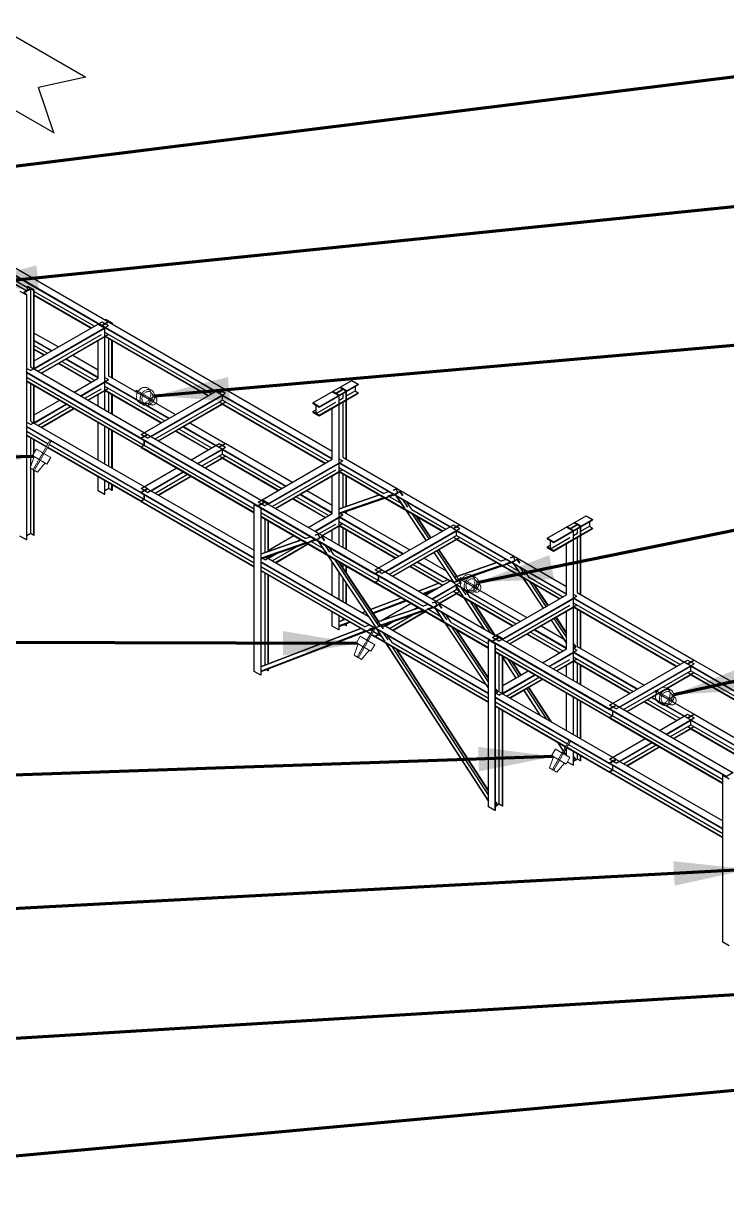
# Model space of a CAD drawing. Header units: inches. Extents: x 9 to 553326, y 5 to 186380.
# Drawn here: x 424496 to 452736, y 92987 to 140444 of the extents above; entities that cross this region are included whole.
import ezdxf

# ---------------------------------------------------------------- set-up
doc = ezdxf.new("R2010")
doc.units = ezdxf.units.IN
doc.header["$MEASUREMENT"] = 0
doc.linetypes.add('LIGHTINGLAYOUTPROGRESSUNIT-EMBED 2_DWG$0$HIDDEN2', pattern=[0.1875, 0.125, -0.0625])
for name, color, linetype in [('_Auto', 7, 'Continuous'), ('Default', 7, 'Continuous'), ('LIGHTINGLAYOUTPROGRESSUNIT-EMBED 2_DWG$0$DwgTemplate', 7, 'Continuous')]:
    doc.layers.add(name, color=color, linetype=linetype)
doc.layers.add('Pipe Rack Lighting', color=1, linetype='Continuous', lineweight=5)
doc.styles.get("Standard").update_dxf_attribs({"font": 'arial.ttf'})
doc.dimstyles.new('ANSI_L', dxfattribs={"dimtxt": 0.18, "dimasz": 0.18, "dimexe": 0.18, "dimexo": 0.0625, "dimgap": 0.09, "dimtad": 0, "dimtih": 1, "dimtoh": 1, "dimdec": 4, "dimzin": 0, "dimdsep": 46, "dimtxsty": 'Standard', "dimcen": 0.09, "dimadec": 0, "dimazin": 0, "dimtfac": 1, "dimtdec": 4, "dimtofl": 0, "dimtmove": 0, "dimatfit": 3, "dimfxl": 1, "dimtolj": 1, "dimtzin": 0, "dimarcsym": 0})

msp = doc.modelspace()

# ---------------------------------------------------------------- linework, layer by layer
at = {"layer": 'Default', "color": 7, "linetype": 'Continuous'}
for p, q in [((423527, 140294), (426992, 138293)), ((426989, 138289), (425089, 137874)), ((422248, 138058), (425721, 136053)), ((425700, 136095), (425089, 137874))]:
    msp.add_line(p, q, dxfattribs=at)
at = {"layer": 'LIGHTINGLAYOUTPROGRESSUNIT-EMBED 2_DWG$0$DwgTemplate', "color": 9, "linetype": 'Continuous'}
for p, q in [((422944, 131038), (427646, 128323)), ((423203, 131187), (427905, 128473)), ((422944, 130691), (424627, 129720)), ((423069, 130947), (427501, 128389)), ((423069, 130763), (424650, 129850)), ((423069, 130601), (424611, 129711)), ((424350, 129704), (424609, 129554)), ((424775, 129805), (424491, 129641)), ((424501, 129636), (424785, 129800)), ((424625, 129564), (424501, 129636)), ((424609, 129554), (424625, 129564)), ((424625, 119727), (424625, 129564)), ((424666, 129886), (424650, 129877)), ((424650, 129733), (424650, 129877)), ((424650, 129877), (424775, 129805)), ((424925, 129737), (424666, 129886)), ((424785, 129800), (424909, 129728)), ((424785, 126665), (424785, 129800)), ((424909, 129728), (424925, 129737)), ((424909, 126579), (424909, 129728)), ((424925, 126570), (424925, 129737)), ((424925, 129691), (427341, 128297)), ((424609, 129554), (424609, 119717)), ((424925, 129547), (427217, 128225)), ((424925, 129529), (427201, 128215)), ((424767, 126512), (427905, 128323)), ((424913, 126577), (427776, 128230)), ((424925, 126902), (427646, 128473)), ((427504, 128391), (427488, 128381)), ((427488, 128381), (427747, 128232)), ((427629, 128319), (427504, 128391)), ((427913, 128483), (427629, 128319)), ((427638, 128313), (427923, 128477)), ((427763, 128241), (427638, 128313)), ((427646, 128473), (427905, 128323)), ((427646, 128323), (427905, 128473)), ((427905, 128473), (427646, 128323)), ((427646, 128323), (432353, 125606)), ((427747, 128232), (427763, 128241)), ((427747, 128232), (427747, 124941)), ((427763, 124931), (427763, 128241)), ((427776, 128230), (432207, 125671)), ((427804, 128564), (427788, 128555)), ((427788, 128540), (427788, 128555)), ((427788, 128555), (427913, 128483)), ((428063, 128414), (427804, 128564)), ((427905, 128473), (432612, 125755)), ((427923, 128463), (427923, 128477)), ((427923, 128477), (428047, 128405)), ((428047, 128405), (428063, 128414)), ((428047, 128391), (428047, 128405)), ((428063, 128381), (428063, 128414)), ((424925, 128019), (425893, 127460)), ((424925, 127720), (425634, 127311)), ((424925, 127702), (425618, 127302)), ((425072, 126485), (427623, 127957)), ((425197, 126413), (427900, 127974)), ((425213, 126404), (427776, 127883)), ((427488, 126208), (427488, 127717)), ((427763, 128039), (427776, 128046)), ((427763, 127909), (431923, 125507)), ((427776, 128046), (432048, 125579)), ((427776, 127883), (431907, 125498)), ((427923, 126289), (427923, 127799)), ((428047, 126217), (428047, 127727)), ((428063, 126208), (428063, 127717)), ((424925, 127517), (425458, 127210)), ((424925, 127374), (425334, 127138)), ((424925, 127355), (425318, 127128)), ((425893, 126796), (427201, 126042)), ((425909, 126806), (427217, 126051)), ((426034, 126878), (427341, 126123)), ((426193, 126970), (427488, 126222)), ((426209, 126979), (427488, 126240)), ((426468, 127128), (427488, 126540)), ((424625, 126444), (429215, 123794)), ((424625, 126426), (429215, 123776)), ((424767, 126512), (424643, 126583)), ((424772, 126658), (429474, 123944)), ((427910, 126296), (430600, 124743)), ((424625, 126097), (429215, 123448)), ((424625, 126079), (429215, 123429)), ((424638, 126234), (429340, 123520)), ((424785, 124492), (424785, 125987)), ((424909, 124405), (424909, 125915)), ((424925, 124396), (424925, 125906)), ((426521, 125649), (427488, 126208)), ((426780, 125499), (427905, 126149)), ((426795, 125490), (427776, 126056)), ((426955, 125398), (427623, 125783)), ((427080, 125326), (427900, 125800)), ((427763, 126082), (430341, 124594)), ((427763, 125865), (427776, 125872)), ((427776, 126056), (430325, 124584)), ((427776, 125872), (430165, 124492)), ((427781, 126221), (427905, 126149)), ((436118, 125212), (437687, 126118)), ((436377, 125062), (437946, 125968)), ((436377, 125044), (437946, 125950)), ((437326, 125765), (437042, 125601)), ((437217, 125846), (437202, 125837)), ((437202, 125837), (437326, 125765)), ((437477, 125697), (437217, 125846)), ((437687, 126118), (437946, 125968)), ((437821, 125878), (437821, 125693)), ((437946, 125968), (437946, 125950)), ((424925, 124728), (425945, 125317)), ((427096, 125317), (427776, 125710)), ((427488, 125090), (427488, 125544)), ((427763, 125735), (430041, 124420)), ((427776, 125710), (430025, 124411)), ((427923, 124839), (427923, 125625)), ((428047, 124767), (428047, 125553)), ((428063, 124758), (428063, 125544)), ((429215, 123944), (432353, 125755)), ((429474, 123794), (432612, 125606)), ((429619, 123860), (432482, 125513)), ((429779, 123768), (432482, 125328)), ((432612, 125755), (432353, 125606)), ((432353, 125755), (432612, 125606)), ((432358, 125603), (432617, 125752)), ((432358, 125603), (436901, 122980)), ((432358, 125256), (432482, 125328)), ((432482, 125513), (436901, 122961)), ((432482, 125328), (432482, 125513)), ((432482, 125328), (436755, 122862)), ((432612, 125750), (432612, 125755)), ((432617, 125752), (436901, 123279)), ((436377, 124716), (437946, 125622)), ((436377, 124697), (437946, 125603)), ((436917, 125673), (436901, 125664)), ((436901, 125664), (437160, 125514)), ((437042, 125601), (436917, 125673)), ((437052, 125596), (437336, 125760)), ((437176, 125524), (437052, 125596)), ((437160, 125514), (437176, 125524)), ((437160, 125514), (437160, 119506)), ((437176, 119497), (437176, 125524)), ((437176, 125321), (437336, 125413)), ((437336, 125760), (437461, 125688)), ((437336, 125413), (437336, 125597)), ((437461, 125688), (437477, 125697)), ((437461, 122956), (437461, 125688)), ((437477, 122947), (437477, 125697)), ((437477, 125494), (437821, 125693)), ((437821, 125693), (437946, 125622)), ((437946, 125622), (437946, 125603)), ((424782, 124346), (426204, 125167)), ((424913, 124403), (426220, 125158)), ((425072, 124311), (426380, 125066)), ((425197, 124239), (426505, 124994)), ((425213, 124230), (426521, 124985)), ((429904, 123696), (432607, 125256)), ((429920, 123686), (432482, 125166)), ((432358, 125256), (436630, 122790)), ((432482, 125166), (436614, 122781)), ((436377, 125062), (436118, 125212)), ((436118, 125212), (436118, 125193)), ((436118, 125193), (436243, 125121)), ((436118, 124865), (436243, 124937)), ((436118, 124865), (436118, 124847)), ((436243, 124793), (436118, 124865)), ((436118, 124847), (436377, 124697)), ((436243, 125121), (436243, 124793)), ((436253, 124788), (437036, 125240)), ((436253, 125116), (436377, 125044)), ((436253, 124788), (436253, 125116)), ((436377, 125044), (436377, 125062)), ((436901, 122947), (436901, 125000)), ((437336, 123028), (437336, 125251)), ((424782, 124346), (424658, 124418)), ((424772, 124484), (429474, 121770)), ((427488, 122916), (427488, 124426)), ((431175, 124411), (432612, 123581)), ((436377, 124716), (436253, 124788)), ((436377, 124697), (436377, 124716)), ((424625, 124270), (429215, 121620)), ((424625, 124252), (429215, 121602)), ((424625, 123924), (425418, 123466)), ((424625, 123905), (425410, 123452)), ((424638, 124060), (425481, 123574)), ((427747, 124277), (427747, 122767)), ((427763, 122758), (427763, 124267)), ((427923, 122665), (427923, 124175)), ((428047, 122594), (428047, 124103)), ((428063, 122584), (428063, 124094)), ((429474, 123794), (429215, 123944)), ((429474, 123944), (429215, 123794)), ((429220, 123791), (429479, 123941)), ((429479, 123941), (434181, 121226)), ((430600, 124079), (431907, 123324)), ((430616, 124088), (431923, 123333)), ((430740, 124160), (432048, 123405)), ((430900, 124252), (432207, 123497)), ((430916, 124262), (432353, 123432)), ((424785, 122679), (424785, 123813)), ((424909, 123204), (424909, 123741)), ((424925, 123232), (424925, 123732)), ((425459, 123424), (429215, 121255)), ((425467, 123437), (429215, 121274)), ((425530, 123545), (429340, 121346)), ((429215, 123794), (429215, 123776)), ((429215, 123776), (429220, 123779)), ((429340, 123520), (429215, 123448)), ((429215, 123448), (429215, 123429)), ((429215, 123429), (429220, 123432)), ((429220, 123773), (429220, 123791)), ((429220, 123791), (433922, 121077)), ((429220, 123773), (433776, 121142)), ((429220, 123445), (429345, 123517)), ((429220, 123426), (429220, 123445)), ((429220, 123445), (433764, 120821)), ((429220, 123426), (433764, 120803)), ((429340, 123704), (429340, 123520)), ((429345, 123517), (429345, 123701)), ((429345, 123517), (433764, 120965)), ((431227, 122931), (432353, 123581)), ((431486, 122782), (432612, 123432)), ((432353, 123581), (432612, 123432)), ((432612, 123581), (432353, 123432)), ((432358, 123429), (432617, 123579)), ((432358, 123429), (435047, 121876)), ((432612, 123576), (432612, 123581)), ((432617, 123579), (435306, 122026)), ((424909, 123024), (424909, 123059)), ((431502, 122773), (432482, 123339)), ((431662, 122681), (432482, 123154)), ((431786, 122609), (432607, 123082)), ((431802, 122599), (432482, 122992)), ((432358, 123082), (432482, 123154)), ((432358, 123082), (434747, 121703)), ((432482, 123339), (435031, 121867)), ((432482, 123154), (432482, 123339)), ((432482, 123154), (434872, 121775)), ((432482, 122992), (434731, 121694)), ((433922, 121226), (436901, 122947)), ((437194, 122960), (437318, 122888)), ((437323, 123035), (442025, 120320)), ((424785, 119963), (424785, 122585)), ((424909, 119891), (424909, 122513)), ((424925, 119900), (424925, 122503)), ((429215, 121770), (430652, 122599)), ((429474, 121620), (430911, 122450)), ((429619, 121686), (430927, 122441)), ((434181, 121077), (437318, 122888)), ((434326, 121142), (437189, 122795)), ((434486, 121050), (437036, 122523)), ((434610, 120978), (437314, 122539)), ((434626, 120969), (437189, 122449)), ((437176, 122821), (441766, 120171)), ((437176, 122604), (437189, 122611)), ((437176, 122474), (441337, 120072)), ((437189, 122795), (441621, 120236)), ((437189, 122611), (438974, 121580)), ((437189, 122449), (441321, 120063)), ((427488, 121679), (427488, 122252)), ((427747, 122103), (427747, 121529)), ((427763, 121538), (427763, 122094)), ((427923, 121774), (427923, 122001)), ((429779, 121594), (431087, 122349)), ((429904, 121522), (431211, 122277)), ((429920, 121513), (431227, 122267)), ((436901, 120773), (436901, 122283)), ((437336, 121014), (437336, 122364)), ((437461, 121057), (437461, 122292)), ((437477, 121063), (437477, 122283)), ((427747, 121529), (427488, 121679)), ((427763, 121538), (427747, 121529)), ((427923, 121774), (427763, 121682)), ((428047, 121702), (427923, 121774)), ((428047, 121702), (428047, 121930)), ((428063, 121711), (428047, 121702)), ((428063, 121711), (428063, 121920)), ((429474, 121620), (429215, 121770)), ((429474, 121770), (429215, 121620)), ((429215, 121620), (429215, 121602)), ((429215, 121602), (429220, 121605)), ((429220, 121617), (429479, 121767)), ((429220, 121599), (429220, 121617)), ((429220, 121617), (433764, 118994)), ((429220, 121599), (433764, 118976)), ((429340, 121530), (429340, 121346)), ((429345, 121343), (429345, 121527)), ((429479, 121767), (433764, 119293)), ((435606, 121535), (436901, 120787)), ((435622, 121544), (436901, 120806)), ((435881, 121694), (436901, 121105)), ((438799, 121519), (437188, 120961)), ((437194, 120965), (438797, 121520)), ((439174, 121649), (438973, 121580)), ((439040, 121412), (439380, 121530)), ((439050, 121407), (439390, 121524)), ((439151, 121477), (439352, 121546)), ((439463, 121749), (439348, 121710)), ((439354, 121713), (439469, 121753)), ((439415, 121542), (439421, 121544)), ((439532, 121609), (439421, 121544)), ((439421, 121544), (439425, 121536)), ((439425, 121536), (439429, 121540)), ((439429, 121540), (439540, 121604)), ((439429, 121540), (439435, 121531)), ((439469, 121753), (439463, 121749)), ((439463, 121749), (439532, 121609)), ((439542, 121606), (439469, 121753)), ((439526, 121607), (439532, 121609)), ((439540, 121604), (439609, 121665)), ((439540, 121604), (439546, 121595)), ((439609, 121665), (439616, 121668)), ((439725, 121492), (439609, 121665)), ((439616, 121668), (439731, 121495)), ((429340, 121346), (429215, 121274)), ((429215, 121274), (429215, 121255)), ((429215, 121255), (429220, 121258)), ((429220, 121271), (429345, 121343)), ((429220, 121252), (429220, 121271)), ((429220, 121271), (433764, 118648)), ((429220, 121252), (433764, 118629)), ((429345, 121343), (433764, 118791)), ((433780, 121144), (433764, 121135)), ((433764, 121135), (434023, 120985)), ((433764, 114432), (433764, 121135)), ((433904, 121072), (433780, 121144)), ((434188, 121236), (433904, 121072)), ((433914, 121067), (434198, 121231)), ((434039, 120995), (433914, 121067)), ((434181, 121077), (433922, 121226)), ((433922, 121077), (434181, 121226)), ((434181, 121226), (433922, 121077)), ((433922, 121077), (438628, 118359)), ((434080, 121317), (434064, 121308)), ((434064, 121308), (434188, 121236)), ((434339, 121168), (434080, 121317)), ((434181, 121226), (438887, 118509)), ((434198, 121231), (434323, 121159)), ((434323, 121159), (434339, 121168)), ((434323, 121144), (434323, 121159)), ((434339, 121135), (434339, 121168)), ((435306, 121362), (436614, 120607)), ((435322, 121371), (436630, 120616)), ((435447, 121443), (436755, 120688)), ((437176, 120767), (439005, 121400)), ((437176, 120758), (439015, 121394)), ((437188, 120797), (438977, 121416)), ((439191, 121455), (439659, 121185)), ((439459, 121484), (439801, 120973)), ((439470, 121478), (439811, 120967)), ((439720, 121334), (439922, 121031)), ((440101, 120928), (439899, 121231)), ((434023, 120985), (434039, 120995)), ((434023, 120985), (434023, 114283)), ((434039, 114292), (434039, 120995)), ((434039, 120991), (438628, 118341)), ((434039, 120663), (438628, 118013)), ((434039, 120644), (438628, 117994)), ((434051, 120799), (435836, 119769)), ((434198, 119202), (434198, 120552)), ((435934, 120214), (436901, 120773)), ((436193, 120065), (437318, 120714)), ((436209, 120055), (437189, 120621)), ((437176, 120647), (439754, 119159)), ((437189, 120621), (439738, 119150)), ((437218, 120772), (437318, 120714)), ((437380, 120828), (440013, 119308)), ((437461, 120782), (437461, 120856)), ((437477, 120773), (437477, 120862)), ((439835, 120921), (440661, 119683)), ((439845, 120915), (440666, 119685)), ((440096, 120770), (440777, 119749)), ((440102, 120929), (441461, 120144)), ((440856, 119795), (440275, 120667)), ((440289, 120659), (440863, 119799)), ((445531, 119777), (447100, 120683)), ((447100, 120683), (447359, 120533)), ((434323, 119246), (434323, 120480)), ((434339, 119251), (434339, 120471)), ((436368, 119963), (437036, 120349)), ((436493, 119891), (437314, 120365)), ((436509, 119882), (437189, 120275)), ((436901, 119655), (436901, 120109)), ((437176, 120430), (437189, 120437)), ((437176, 120300), (439454, 118985)), ((437189, 120437), (439579, 119057)), ((437189, 120275), (439438, 118976)), ((437336, 119405), (437336, 120190)), ((437461, 119333), (437461, 120118)), ((437477, 119323), (437477, 120109)), ((438628, 118509), (441766, 120320)), ((438887, 118359), (442025, 120171)), ((439033, 118425), (441896, 120078)), ((441766, 120320), (442025, 120171)), ((442025, 120320), (441766, 120171)), ((441771, 120168), (442030, 120318)), ((441771, 120168), (446315, 117545)), ((441896, 120078), (446315, 117526)), ((441896, 119894), (441896, 120078)), ((442025, 120315), (442025, 120320)), ((442030, 120318), (446315, 117844)), ((445791, 119627), (447359, 120533)), ((445791, 119609), (447359, 120515)), ((445791, 119281), (447359, 120187)), ((445791, 119263), (447359, 120168)), ((446331, 120238), (446315, 120229)), ((446315, 120229), (446574, 120080)), ((446455, 120166), (446331, 120238)), ((446740, 120331), (446455, 120166)), ((446465, 120161), (446749, 120325)), ((446590, 120089), (446465, 120161)), ((446574, 120080), (446590, 120089)), ((446574, 120080), (446574, 114071)), ((446590, 114062), (446590, 120089)), ((446631, 120412), (446615, 120402)), ((446615, 120402), (446740, 120331)), ((446890, 120262), (446631, 120412)), ((446749, 120325), (446874, 120253)), ((446749, 119978), (446749, 120163)), ((446874, 120253), (446890, 120262)), ((446874, 117521), (446874, 120253)), ((446890, 117512), (446890, 120262)), ((446890, 120060), (447235, 120259)), ((447235, 120443), (447235, 120259)), ((447235, 120259), (447359, 120187)), ((447359, 120533), (447359, 120515)), ((447359, 120187), (447359, 120168)), ((424609, 119717), (424350, 119867)), ((424625, 119727), (424609, 119717)), ((424785, 119963), (424625, 119870)), ((424909, 119891), (424785, 119963)), ((424925, 119900), (424909, 119891)), ((435661, 119708), (434050, 119150)), ((434050, 118985), (435839, 119605)), ((434056, 119153), (435659, 119709)), ((434339, 119293), (435359, 119882)), ((435452, 119637), (435618, 119733)), ((435532, 119664), (435634, 119723)), ((436036, 119838), (435835, 119768)), ((435902, 119601), (436242, 119719)), ((435912, 119595), (436252, 119713)), ((436013, 119665), (436214, 119735)), ((436053, 119644), (436521, 119373)), ((436325, 119938), (436210, 119898)), ((436216, 119902), (436331, 119941)), ((436277, 119731), (436283, 119733)), ((436394, 119797), (436283, 119733)), ((436283, 119733), (436287, 119725)), ((436287, 119725), (436291, 119728)), ((436291, 119728), (436402, 119793)), ((436291, 119728), (436297, 119719)), ((436322, 119673), (436663, 119161)), ((436331, 119941), (436325, 119938)), ((436325, 119938), (436394, 119797)), ((436404, 119794), (436331, 119941)), ((436332, 119667), (436673, 119156)), ((436388, 119795), (436394, 119797)), ((436402, 119793), (436472, 119853)), ((436402, 119793), (436408, 119783)), ((436472, 119853), (436478, 119857)), ((436587, 119680), (436472, 119853)), ((436478, 119857), (436593, 119684)), ((439192, 118333), (441896, 119894)), ((439317, 118261), (442020, 119822)), ((439333, 118252), (441896, 119731)), ((441771, 119822), (441896, 119894)), ((441771, 119822), (446043, 117355)), ((441896, 119894), (443686, 118860)), ((441896, 119731), (446027, 117346)), ((445791, 119627), (445531, 119777)), ((445531, 119777), (445531, 119759)), ((445531, 119759), (445656, 119687)), ((445656, 119687), (445656, 119359)), ((445666, 119353), (446449, 119805)), ((445666, 119353), (445666, 119681)), ((445666, 119681), (445791, 119609)), ((445791, 119609), (445791, 119627)), ((446590, 119886), (446749, 119978)), ((446749, 117593), (446749, 119816)), ((434039, 118955), (435867, 119589)), ((434039, 118946), (435877, 119583)), ((434196, 118911), (434581, 119134)), ((434326, 118968), (434661, 119162)), ((434486, 118876), (435458, 119438)), ((434610, 118804), (435918, 119559)), ((434626, 118795), (435934, 119550)), ((436583, 119522), (436784, 119220)), ((436963, 119117), (436761, 119419)), ((436964, 119118), (438753, 118085)), ((440981, 119203), (441783, 118001)), ((440985, 119206), (441787, 118004)), ((441097, 119270), (441894, 118075)), ((441968, 118129), (441176, 119316)), ((441182, 119319), (441900, 118243)), ((445531, 119430), (445656, 119502)), ((445531, 119430), (445531, 119412)), ((445656, 119359), (445531, 119430)), ((445531, 119412), (445791, 119263)), ((445791, 119281), (445666, 119353)), ((445791, 119263), (445791, 119281)), ((446315, 117512), (446315, 119565)), ((434039, 118835), (438628, 116185)), ((434039, 118817), (438628, 116167)), ((434196, 118911), (434099, 118967)), ((434243, 119017), (438335, 116654)), ((434323, 118970), (434323, 119044)), ((434339, 118961), (434339, 119050)), ((436698, 119109), (438645, 116189)), ((436708, 119103), (438649, 116193)), ((436901, 117481), (436901, 118803)), ((436959, 118958), (438756, 116263)), ((438830, 116318), (437137, 118855)), ((437151, 118847), (438763, 116431)), ((437160, 118842), (437160, 118833)), ((437176, 118809), (437176, 118833)), ((437336, 118570), (437336, 118741)), ((437461, 118383), (437461, 118669)), ((437477, 118360), (437477, 118659)), ((440013, 118644), (441321, 117889)), ((440029, 118653), (441337, 117899)), ((440154, 118725), (441351, 118034)), ((440313, 118818), (441621, 118063)), ((440329, 118827), (441766, 117997)), ((440588, 118976), (441473, 118465)), ((441779, 118009), (443716, 118680)), ((441783, 118001), (443726, 118674)), ((443510, 118799), (441821, 118214)), ((441894, 118075), (443689, 118696)), ((441900, 118243), (443509, 118800)), ((443885, 118929), (443684, 118859)), ((443751, 118692), (444091, 118810)), ((443761, 118686), (444101, 118804)), ((443862, 118756), (444064, 118826)), ((443902, 118735), (444371, 118465)), ((444174, 119029), (444059, 118989)), ((444066, 118993), (444180, 119033)), ((444126, 118822), (444132, 118824)), ((444244, 118888), (444132, 118824)), ((444132, 118824), (444136, 118816)), ((444136, 118816), (444140, 118820)), ((444140, 118820), (444252, 118884)), ((444140, 118820), (444146, 118810)), ((444171, 118764), (444512, 118253)), ((444180, 119033), (444174, 119029)), ((444174, 119029), (444244, 118888)), ((444253, 118885), (444180, 119033)), ((444181, 118758), (444522, 118247)), ((444238, 118886), (444244, 118888)), ((444252, 118884), (444321, 118944)), ((444252, 118884), (444258, 118875)), ((444321, 118944), (444327, 118948)), ((444436, 118772), (444321, 118944)), ((444327, 118948), (444442, 118775)), ((434039, 118489), (438440, 115948)), ((434039, 118470), (438432, 115934)), ((434051, 118625), (438214, 116222)), ((434198, 114682), (434198, 118378)), ((434323, 114730), (434323, 118306)), ((434339, 114736), (434339, 118297)), ((437160, 118415), (437160, 117332)), ((437176, 117323), (437176, 118391)), ((438887, 118509), (438628, 118359)), ((438887, 118359), (438628, 118509)), ((438628, 118359), (438628, 118341)), ((438628, 118341), (438633, 118344)), ((438633, 118356), (438892, 118506)), ((438633, 118338), (438633, 118356)), ((438633, 118356), (443335, 115642)), ((438633, 118338), (443190, 115707)), ((438753, 118269), (438753, 118085)), ((438758, 118082), (438758, 118266)), ((438892, 118506), (443594, 115791)), ((441819, 118213), (441805, 118208)), ((441819, 118213), (441874, 118104)), ((441876, 118101), (441821, 118214)), ((444432, 118613), (444634, 118311)), ((444547, 118201), (445370, 116966)), ((444557, 118195), (445375, 116969)), ((444812, 118208), (444611, 118510)), ((444813, 118209), (446168, 117427)), ((437336, 117231), (437336, 118152)), ((437461, 117159), (437461, 117965)), ((437477, 117150), (437477, 117941)), ((438753, 118085), (438628, 118013)), ((438628, 118013), (438628, 117994)), ((438628, 117994), (438633, 117997)), ((438633, 118010), (438758, 118082)), ((438633, 117992), (438633, 118010)), ((438633, 118010), (443177, 115387)), ((438633, 117992), (443177, 115368)), ((438758, 118082), (440548, 117049)), ((440365, 117656), (441181, 117970)), ((441183, 117969), (440366, 117655)), ((440540, 117555), (441141, 117785)), ((440562, 117542), (441029, 117721)), ((440641, 117497), (441708, 118113)), ((440900, 117347), (442019, 117993)), ((440916, 117338), (441896, 117904)), ((441075, 117246), (441896, 117720)), ((441543, 118107), (441350, 118033)), ((441778, 118004), (441766, 117997)), ((441771, 117994), (441783, 118001)), ((441771, 117994), (444461, 116441)), ((441771, 117648), (441896, 117720)), ((441773, 118007), (441779, 118009)), ((441779, 118009), (441783, 118001)), ((441783, 118001), (441779, 118009)), ((441783, 118001), (441787, 118004)), ((441787, 118004), (441783, 118001)), ((441787, 118004), (441793, 117995)), ((441860, 117883), (442143, 117447)), ((441864, 117886), (442152, 117441)), ((441896, 117904), (444445, 116432)), ((441896, 117720), (441896, 117827)), ((441896, 117720), (442007, 117655)), ((441968, 118129), (441912, 118081)), ((441914, 118082), (441970, 118126)), ((441983, 118105), (441970, 118126)), ((442078, 117959), (442002, 118077)), ((442009, 118079), (442084, 117963)), ((442071, 117803), (442264, 117505)), ((442092, 118108), (444720, 116591)), ((442438, 117405), (442245, 117702)), ((444808, 118050), (445486, 117033)), ((445565, 117079), (444986, 117947)), ((445001, 117939), (445571, 117083)), ((438439, 116917), (439674, 117391)), ((439675, 117390), (438440, 116916)), ((438528, 116783), (439849, 117290)), ((438540, 116765), (439872, 117277)), ((438545, 116758), (439881, 117271)), ((440572, 117536), (440981, 117693)), ((440928, 117181), (441043, 117221)), ((441043, 117221), (441036, 117217)), ((441115, 117074), (441043, 117221)), ((441200, 117174), (442014, 117644)), ((441216, 117165), (441896, 117557)), ((441771, 117648), (444161, 116268)), ((441896, 117557), (444145, 116259)), ((442176, 117396), (442991, 116140)), ((442186, 117390), (443001, 116134)), ((442431, 117248), (443246, 115992)), ((442439, 117406), (444285, 116340)), ((443335, 115791), (446315, 117512)), ((443594, 115642), (446732, 117453)), ((443740, 115707), (446602, 117360)), ((446590, 117386), (451180, 114736)), ((446602, 117360), (451034, 114802)), ((446607, 117525), (446732, 117453)), ((446737, 117600), (451439, 114886)), ((436901, 116244), (436901, 116818)), ((438103, 116788), (438217, 116832)), ((438217, 116831), (438104, 116787)), ((438641, 116197), (440579, 116868)), ((438645, 116189), (440589, 116863)), ((440372, 116987), (438683, 116402)), ((438756, 116263), (440551, 116885)), ((438763, 116431), (440371, 116988)), ((438844, 116460), (440066, 117165)), ((439317, 116087), (440625, 116842)), ((439333, 116078), (440641, 116833)), ((440139, 116908), (440325, 117015)), ((440219, 116936), (440340, 117006)), ((440747, 117117), (440546, 117048)), ((440613, 116880), (440954, 116998)), ((440623, 116875), (440964, 116993)), ((440725, 116945), (440926, 117014)), ((440764, 116924), (441233, 116653)), ((441036, 117217), (440921, 117178)), ((440988, 117010), (440995, 117013)), ((441106, 117077), (440995, 117013)), ((440995, 117013), (440998, 117005)), ((440998, 117005), (441002, 117008)), ((441002, 117008), (441114, 117072)), ((441002, 117008), (441008, 116999)), ((441033, 116952), (441374, 116441)), ((441036, 117217), (441106, 117077)), ((441043, 116947), (441384, 116435)), ((441100, 117075), (441106, 117077)), ((441114, 117072), (441183, 117133)), ((441114, 117072), (441120, 117063)), ((441183, 117133), (441190, 117136)), ((441298, 116960), (441183, 117133)), ((441190, 117136), (441305, 116964)), ((441294, 116802), (441496, 116500)), ((443420, 115892), (442605, 117148)), ((442618, 117140), (443434, 115884)), ((443899, 115615), (446449, 117088)), ((444024, 115543), (446727, 117104)), ((444040, 115534), (446602, 117014)), ((446315, 115338), (446315, 116848)), ((446590, 117169), (446602, 117176)), ((446590, 117039), (450750, 114638)), ((446602, 117176), (450875, 114710)), ((446602, 117014), (450734, 114628)), ((446749, 115419), (446749, 116929)), ((446874, 115347), (446874, 116857)), ((446890, 115338), (446890, 116848)), ((437160, 116668), (437160, 116094)), ((437176, 116103), (437176, 116659)), ((437176, 116242), (437610, 116408)), ((437176, 116233), (437620, 116403)), ((437413, 116522), (437188, 116435)), ((437188, 116268), (437588, 116421)), ((437194, 116439), (437412, 116523)), ((437336, 116493), (437336, 116567)), ((437461, 116267), (437383, 116312)), ((437461, 116267), (437461, 116342)), ((437477, 116277), (437461, 116267)), ((437477, 116277), (437477, 116348)), ((438405, 116296), (438212, 116222)), ((438278, 116687), (438306, 116697)), ((438301, 116674), (438318, 116680)), ((438311, 116668), (438323, 116673)), ((438681, 116402), (438668, 116396)), ((438681, 116402), (438737, 116293)), ((438739, 116290), (438683, 116402)), ((438830, 116318), (438774, 116269)), ((438777, 116270), (438832, 116315)), ((438845, 116294), (438832, 116315)), ((438914, 116201), (439268, 116405)), ((438954, 116296), (443047, 113933)), ((439033, 116251), (439348, 116433)), ((439192, 116159), (440145, 116709)), ((441409, 116389), (443177, 113738)), ((441419, 116383), (443177, 113748)), ((441674, 116397), (441473, 116699)), ((441676, 116397), (443177, 115531)), ((445690, 116487), (446315, 115550)), ((445694, 116490), (446315, 115559)), ((445806, 116554), (446315, 115791)), ((446315, 115955), (445885, 116600)), ((445891, 116603), (446315, 115968)), ((434039, 114430), (438241, 116044)), ((434039, 114421), (438251, 116038)), ((438045, 116157), (434050, 114624)), ((434050, 114456), (438219, 116057)), ((434056, 114627), (438044, 116158)), ((437160, 116094), (436901, 116244)), ((437176, 116103), (437160, 116094)), ((438275, 116057), (438568, 116169)), ((438285, 116051), (438561, 116157)), ((438386, 116121), (438579, 116195)), ((438420, 116103), (438503, 116055)), ((438481, 115906), (438628, 115820)), ((438489, 115919), (438628, 115839)), ((438551, 116027), (438753, 115911)), ((438588, 116177), (438602, 116182)), ((438598, 116171), (438612, 116177)), ((438640, 116192), (438628, 116185)), ((438628, 116185), (438628, 116167)), ((438628, 116167), (438633, 116170)), ((438753, 115911), (438628, 115839)), ((438628, 115839), (438628, 115820)), ((438628, 115820), (438633, 115823)), ((438633, 116183), (438645, 116189)), ((438633, 116183), (443177, 113559)), ((438633, 116164), (438633, 116183)), ((438633, 116164), (443177, 113541)), ((438633, 115836), (438758, 115908)), ((438633, 115818), (438633, 115836)), ((438633, 115836), (443177, 113213)), ((438633, 115818), (443177, 113194)), ((438635, 116195), (438641, 116197)), ((438640, 116188), (438645, 116189)), ((438641, 116197), (438645, 116189)), ((438645, 116189), (438641, 116197)), ((438649, 116193), (438645, 116189)), ((438645, 116189), (438649, 116193)), ((438649, 116193), (438655, 116184)), ((438678, 116138), (439005, 115635)), ((438688, 116132), (439015, 115630)), ((438753, 116023), (438753, 115911)), ((438758, 115908), (438758, 116016)), ((438758, 115908), (438870, 115844)), ((438940, 116148), (438864, 116265)), ((438871, 116268), (438946, 116151)), ((438933, 115991), (439126, 115694)), ((439300, 115593), (439107, 115891)), ((441670, 116238), (443177, 113979)), ((443177, 114144), (441849, 116135)), ((441863, 116127), (443177, 114157)), ((443602, 115802), (443318, 115637)), ((443327, 115632), (443612, 115796)), ((443493, 115883), (443477, 115873)), ((443477, 115873), (443602, 115802)), ((443752, 115733), (443493, 115883)), ((443612, 115796), (443736, 115724)), ((444720, 115927), (446027, 115172)), ((444736, 115936), (446043, 115181)), ((444860, 116008), (446168, 115253)), ((445020, 116100), (446315, 115352)), ((445036, 116109), (446315, 115371)), ((445295, 116259), (446185, 115745)), ((439038, 115584), (443177, 109207)), ((439048, 115578), (443177, 109217)), ((439293, 115437), (443177, 109453)), ((439301, 115594), (443177, 113357)), ((443177, 109620), (439467, 115336)), ((439481, 115328), (443177, 109634)), ((443193, 115709), (443177, 115700)), ((443177, 108997), (443177, 115700)), ((443177, 115700), (443436, 115551)), ((443318, 115637), (443193, 115709)), ((443452, 115560), (443327, 115632)), ((443335, 115642), (443594, 115791)), ((443594, 115642), (443335, 115791)), ((443594, 115791), (443335, 115642)), ((443335, 115642), (448042, 112924)), ((443436, 115551), (443452, 115560)), ((443436, 115551), (443436, 108848)), ((443452, 108857), (443452, 115560)), ((443452, 115556), (448042, 112906)), ((443465, 115365), (448166, 112650)), ((443594, 115791), (448301, 113074)), ((443736, 115724), (443752, 115733)), ((443736, 115709), (443736, 115724)), ((443752, 115700), (443752, 115733)), ((445347, 114779), (446315, 115338)), ((446590, 115336), (446612, 115349)), ((446610, 115348), (446590, 115337)), ((446679, 115409), (446601, 115526)), ((446601, 115362), (446610, 115348)), ((446607, 115530), (446686, 115413)), ((446679, 115409), (446610, 115348)), ((446612, 115349), (446686, 115413)), ((446612, 115349), (446732, 115280)), ((446686, 115413), (446679, 115409)), ((446737, 115426), (449426, 113873)), ((443452, 115228), (448042, 112578)), ((443452, 115209), (448042, 112560)), ((443612, 113622), (443612, 115117)), ((443736, 113536), (443736, 115045)), ((443752, 113526), (443752, 115036)), ((443752, 114977), (444280, 114163)), ((443752, 114967), (444276, 114161)), ((443935, 114931), (444392, 114227)), ((445606, 114630), (446732, 115280)), ((445622, 114621), (446602, 115186)), ((445782, 114528), (446449, 114914)), ((445906, 114456), (446727, 114930)), ((446590, 115212), (449167, 113724)), ((446590, 114995), (446602, 115002)), ((446590, 114866), (448867, 113551)), ((446602, 115186), (449151, 113715)), ((446602, 115002), (448992, 113623)), ((448042, 113074), (451180, 114886)), ((451180, 114886), (451439, 114736)), ((451439, 114886), (451180, 114736)), ((451184, 114733), (451443, 114883)), ((451439, 114880), (451439, 114886)), ((451443, 114883), (455728, 112409)), ((434023, 114283), (433764, 114432)), ((434323, 114456), (434246, 114500)), ((434323, 114456), (434323, 114530)), ((434339, 114465), (434323, 114456)), ((434339, 114465), (434339, 114536)), ((443752, 113858), (444772, 114447)), ((444471, 114273), (444109, 114830)), ((444123, 114822), (444477, 114277)), ((445922, 114447), (446602, 114840)), ((446315, 114221), (446315, 114674)), ((446602, 114840), (448851, 113541)), ((446749, 113970), (446749, 114755)), ((446874, 113898), (446874, 114683)), ((446890, 113889), (446890, 114674)), ((448301, 112924), (451439, 114736)), ((448446, 112990), (451309, 114643)), ((448606, 112898), (451309, 114459)), ((448730, 112826), (451434, 114387)), ((451184, 114733), (455728, 112110)), ((451184, 114387), (451309, 114459)), ((451184, 114387), (455457, 111920)), ((451309, 114643), (455728, 112092)), ((451309, 114459), (451309, 114643)), ((451309, 114459), (455581, 111992)), ((434039, 114292), (434023, 114283)), ((443609, 113477), (445031, 114298)), ((443740, 113534), (445047, 114289)), ((443899, 113441), (445207, 114196)), ((444024, 113370), (445331, 114124)), ((444040, 113360), (445347, 114115)), ((448746, 112817), (451309, 114296)), ((451309, 114296), (455441, 111911)), ((443472, 113537), (443452, 113525)), ((443452, 113524), (443474, 113537)), ((443541, 113597), (443463, 113715)), ((443463, 113550), (443472, 113537)), ((443469, 113718), (443548, 113601)), ((443541, 113597), (443472, 113537)), ((443474, 113537), (443548, 113601)), ((443609, 113477), (443486, 113547)), ((443548, 113601), (443541, 113597)), ((443599, 113615), (448301, 110900)), ((444589, 113678), (445248, 112663)), ((444594, 113680), (445258, 112657)), ((444705, 113744), (445503, 112516)), ((445677, 112415), (444784, 113790)), ((444790, 113794), (445690, 112407)), ((446315, 112047), (446315, 113557)), ((450001, 113541), (451439, 112712)), ((443452, 113400), (448042, 110751)), ((443452, 113382), (448042, 110732)), ((443452, 113054), (446285, 111418)), ((443452, 113036), (446277, 111405)), ((443465, 113191), (446347, 111526)), ((446574, 113407), (446574, 111897)), ((446590, 111888), (446590, 113398)), ((446749, 111796), (446749, 113306)), ((446874, 111724), (446874, 113234)), ((446890, 111715), (446890, 113225)), ((448301, 113074), (448042, 112924)), ((448301, 112924), (448042, 113074)), ((448047, 112922), (448306, 113071)), ((448306, 113071), (453007, 110357)), ((449426, 113209), (450734, 112455)), ((449442, 113219), (450750, 112464)), ((449567, 113291), (450875, 112536)), ((449726, 113383), (451034, 112628)), ((449742, 113392), (451180, 112562)), ((443612, 109093), (443612, 112943)), ((443736, 109021), (443736, 112872)), ((443752, 109030), (443752, 112862)), ((448042, 112924), (448042, 112906)), ((448042, 112906), (448047, 112909)), ((448166, 112650), (448042, 112578)), ((448042, 112578), (448042, 112560)), ((448042, 112560), (448047, 112562)), ((448047, 112903), (448047, 112922)), ((448047, 112922), (452748, 110207)), ((448047, 112903), (452603, 110273)), ((448047, 112575), (448171, 112647)), ((448047, 112557), (448047, 112575)), ((448047, 112575), (452590, 109952)), ((448047, 112557), (452590, 109933)), ((448166, 112834), (448166, 112650)), ((448171, 112647), (448171, 112831)), ((448171, 112647), (452590, 110096)), ((450054, 112062), (451180, 112712)), ((450313, 111912), (451439, 112562)), ((451439, 112712), (451180, 112562)), ((451180, 112712), (451439, 112562)), ((451184, 112559), (451443, 112709)), ((451184, 112559), (453874, 111007)), ((451439, 112706), (451439, 112712)), ((451443, 112709), (454133, 111156)), ((450329, 111903), (451309, 112469)), ((450488, 111811), (451309, 112285)), ((450613, 111739), (451434, 112213)), ((450629, 111730), (451309, 112123)), ((451184, 112213), (451309, 112285)), ((451184, 112213), (453574, 110833)), ((451309, 112469), (453858, 110997)), ((451309, 112285), (451309, 112469)), ((451309, 112285), (453699, 110905)), ((451309, 112123), (453558, 110824)), ((445937, 111601), (446177, 111232)), ((445947, 111595), (446180, 111237)), ((448042, 110900), (449479, 111730)), ((448301, 110751), (449738, 111580)), ((448446, 110816), (449754, 111571)), ((446192, 111454), (446252, 111362)), ((446211, 111179), (446280, 111072)), ((446214, 111184), (446290, 111066)), ((446286, 111308), (446315, 111264)), ((446315, 111052), (446315, 111358)), ((446326, 111377), (448042, 110386)), ((446334, 111390), (448042, 110404)), ((446396, 111498), (448166, 110476)), ((446574, 111233), (446574, 110659)), ((446590, 110669), (446590, 111224)), ((446749, 110905), (446749, 111132)), ((446874, 110833), (446874, 111060)), ((446890, 110842), (446890, 111051)), ((448606, 110724), (449913, 111479)), ((448730, 110652), (450038, 111407)), ((448746, 110643), (450054, 111398)), ((446574, 110659), (446346, 110791)), ((446590, 110669), (446574, 110659)), ((446749, 110905), (446590, 110812)), ((446671, 110883), (446601, 110991)), ((446671, 110883), (446601, 110826)), ((446607, 110995), (446678, 110886)), ((446607, 110829), (446678, 110886)), ((446678, 110886), (446671, 110883)), ((446874, 110833), (446749, 110905)), ((446890, 110842), (446874, 110833)), ((448301, 110751), (448042, 110900)), ((448301, 110900), (448042, 110751)), ((448042, 110751), (448042, 110732)), ((448042, 110732), (448047, 110735)), ((448047, 110748), (448306, 110897)), ((448047, 110748), (452590, 108124)), ((448047, 110729), (448047, 110748)), ((448047, 110729), (452590, 108106)), ((448166, 110660), (448166, 110476)), ((448171, 110473), (448171, 110657)), ((448306, 110897), (452590, 108423)), ((448166, 110476), (448042, 110404)), ((448042, 110404), (448042, 110386)), ((448042, 110386), (448047, 110388)), ((448047, 110401), (448171, 110473)), ((448047, 110383), (448047, 110401)), ((448047, 110401), (452590, 107778)), ((448047, 110383), (452590, 107759)), ((448171, 110473), (452590, 107922)), ((452606, 110275), (452590, 110265)), ((452590, 103562), (452590, 110265)), ((452590, 110265), (452849, 110116)), ((452731, 110203), (452606, 110275)), ((453015, 110367), (452731, 110203)), ((443534, 109071), (443463, 109180)), ((443469, 109183), (443540, 109075)), ((443436, 108848), (443177, 108997)), ((443452, 108857), (443436, 108848)), ((443612, 109093), (443452, 109001)), ((443534, 109071), (443463, 109014)), ((443469, 109018), (443540, 109075)), ((443540, 109075), (443534, 109071)), ((443736, 109021), (443612, 109093)), ((443752, 109030), (443736, 109021)), ((452849, 103413), (452590, 103562))]:
    msp.add_line(p, q, dxfattribs=at)
at = {"layer": 'Pipe Rack Lighting', "linetype": 'Continuous'}
for p, q in [((429639, 125720), (429487, 125807)), ((429332, 125539), (429045, 125705)), ((429819, 125414), (429763, 125476)), ((425267, 123204), (425555, 123702)), ((425316, 123176), (425604, 123674)), ((425549, 123705), (425610, 123670)), ((425549, 123705), (425610, 123670)), ((424756, 122601), (424920, 123053)), ((424847, 123095), (424999, 123359)), ((425432, 122757), (424847, 123095)), ((425585, 123021), (424999, 123359)), ((425432, 122757), (425585, 123021)), ((425049, 122432), (424756, 122601)), ((425049, 122432), (425359, 122800)), ((442661, 118201), (442549, 118266)), ((442354, 118021), (442161, 118132)), ((442841, 117896), (442785, 117958)), ((437869, 115577), (438021, 115841)), ((438606, 115503), (438021, 115841)), ((438289, 115686), (438577, 116184)), ((438338, 115658), (438625, 116155)), ((438570, 116187), (438631, 116152)), ((438570, 116187), (438631, 116152)), ((437778, 115083), (437942, 115535)), ((438454, 115239), (437869, 115577)), ((438454, 115239), (438606, 115503)), ((438071, 114914), (437778, 115083)), ((438071, 114914), (438381, 115281)), ((450199, 113492), (450057, 113574)), ((450506, 113672), (450367, 113752)), ((450685, 113367), (450629, 113429)), ((446134, 111157), (446421, 111655)), ((446182, 111129), (446470, 111626)), ((446415, 111658), (446476, 111623)), ((446415, 111658), (446476, 111623)), ((445713, 111048), (445865, 111312)), ((446451, 110974), (445865, 111312)), ((445623, 110554), (445786, 111006)), ((446299, 110710), (445713, 111048)), ((445916, 110385), (446226, 110752)), ((446299, 110710), (446451, 110974)), ((445916, 110385), (445623, 110554))]:
    msp.add_line(p, q, dxfattribs=at)
at = {"layer": 'Pipe Rack Lighting', "linetype": 'LIGHTINGLAYOUTPROGRESSUNIT-EMBED 2_DWG$0$HIDDEN2'}
for p, q in [((429304, 125490), (429017, 125656)), ((429693, 125266), (429304, 125490)), ((429721, 125314), (429332, 125539)), ((429763, 125476), (429638, 125613)), ((429301, 125134), (429149, 125222)), ((429574, 125149), (429393, 125188)), ((429655, 125131), (429574, 125149)), ((425554, 123702), (425549, 123705)), ((425554, 123702), (425549, 123705)), ((425610, 123670), (425554, 123702)), ((425610, 123670), (425554, 123702)), ((425555, 123702), (425604, 123674)), ((424847, 123095), (424900, 123064)), ((424878, 122530), (425267, 123204)), ((424900, 123064), (425432, 122757)), ((424920, 123053), (425359, 122800)), ((424927, 122502), (425316, 123176)), ((424999, 123359), (425053, 123328)), ((425053, 123328), (425585, 123021)), ((424756, 122601), (424783, 122585)), ((424783, 122585), (425049, 122432)), ((424878, 122530), (424927, 122502)), ((442161, 118132), (442067, 118187)), ((442549, 118266), (442509, 118289)), ((442326, 117972), (442038, 118138)), ((442323, 117616), (442171, 117704)), ((442715, 117747), (442326, 117972)), ((442743, 117796), (442354, 118021)), ((442785, 117958), (442660, 118095)), ((442596, 117630), (442415, 117670)), ((442677, 117613), (442596, 117630)), ((438021, 115841), (438074, 115810)), ((438074, 115810), (438606, 115503)), ((438576, 116184), (438570, 116187)), ((438576, 116184), (438570, 116187)), ((438631, 116152), (438576, 116184)), ((438631, 116152), (438576, 116184)), ((438577, 116184), (438625, 116155)), ((437869, 115577), (437922, 115546)), ((437900, 115012), (438289, 115686)), ((437922, 115546), (438454, 115239)), ((437942, 115535), (438381, 115281)), ((437949, 114984), (438338, 115658)), ((437778, 115083), (437805, 115067)), ((437805, 115067), (438071, 114914)), ((437900, 115012), (437949, 114984)), ((450170, 113443), (449883, 113609)), ((450057, 113574), (449911, 113658)), ((450559, 113218), (450170, 113443)), ((450587, 113267), (450199, 113492)), ((450367, 113752), (450354, 113760)), ((450629, 113429), (450505, 113566)), ((450168, 113087), (450015, 113175)), ((450440, 113101), (450259, 113141)), ((450522, 113084), (450440, 113101)), ((446421, 111655), (446415, 111658)), ((446421, 111655), (446415, 111658)), ((446421, 111655), (446470, 111626)), ((446476, 111623), (446421, 111655)), ((446476, 111623), (446421, 111655)), ((445745, 110483), (446134, 111157)), ((445794, 110455), (446182, 111129)), ((445865, 111312), (445919, 111281)), ((445919, 111281), (446451, 110974)), ((445713, 111048), (445767, 111017)), ((445767, 111017), (446299, 110710)), ((445786, 111006), (446226, 110752)), ((445623, 110554), (445650, 110538)), ((445650, 110538), (445916, 110385)), ((445745, 110483), (445794, 110455))]:
    msp.add_line(p, q, dxfattribs=at)
at = {"layer": 'Pipe Rack Lighting', "linetype": 'Continuous'}
for centre, major_axis, start_param, end_param in [((429318, 125515), (169, 293), 4.712389, 7.770552), ((429031, 125680), (-17.6, -30.5), 4.712389, 5.602689), ((429031, 125680), (-17.6, -30.5), 4.712389, 5.602689), ((429031, 125680), (-14.1, -24.4), 1.570796, 6.044188), ((429031, 125680), (-17.6, -30.5), 0.680496, 4.712389), ((429031, 125680), (-17.6, -30.5), 0.680496, 4.712389), ((429031, 125680), (-14.1, -24.4), 0.238997, 1.570796), ((429318, 125515), (-169, -293), 1.489743, 1.570796), ((429470, 125427), (169, 293), 4.712389, 6.283185), ((429470, 125427), (-169, -293), 1.489743, 1.570796), ((429707, 125290), (85, 146), 4.712389, 6.027883), ((429707, 125290), (-85, -146), 1.408151, 1.570796), ((442340, 117996), (169, 293), 4.712389, 6.129077), ((442492, 117909), (169, 293), 4.712389, 6.283185), ((442340, 117996), (-169, -293), 1.489743, 1.570796), ((442492, 117909), (-169, -293), 1.489743, 1.570796), ((442729, 117772), (-85, -146), 1.408151, 1.570796), ((442729, 117772), (85, 146), 4.712389, 6.027883), ((450184, 113467), (169, 293), 4.712389, 6.228204), ((450337, 113380), (169, 293), 4.712389, 6.283185), ((450184, 113467), (-169, -293), 1.489743, 1.570796), ((450337, 113380), (-169, -293), 1.489743, 1.570796), ((450573, 113243), (-85, -146), 1.408151, 1.570796), ((450573, 113243), (85, 146), 4.712389, 6.027883)]:
    msp.add_ellipse(centre, major_axis=major_axis, ratio=0.816497, start_param=start_param, end_param=end_param, dxfattribs=at)
at = {"layer": 'Pipe Rack Lighting', "linetype": 'LIGHTINGLAYOUTPROGRESSUNIT-EMBED 2_DWG$0$HIDDEN2'}
for centre, major_axis, start_param, end_param in [((429470, 125427), (-169, -293), 3.141593, 6.283185), ((429318, 125515), (-169, -293), 4.795819, 7.772928), ((429031, 125680), (-17.6, -30.5), 5.602689, 6.963681), ((429031, 125680), (-17.6, -30.5), 5.602689, 6.963681), ((429031, 125680), (-14.1, -24.4), 6.044188, 6.522183), ((429318, 125515), (169, 293), 1.487366, 1.654226), ((429707, 125290), (-85, -146), 2.88629, 6.538488), ((429470, 125427), (-169, -293), 0, 1.489743), ((429707, 125290), (-85, -146), 0.255303, 1.408151), ((442340, 117996), (169, 293), 6.129077, 7.770552), ((442492, 117909), (-169, -293), 3.141593, 6.283185), ((442340, 117996), (-169, -293), 4.795819, 7.772928), ((442340, 117996), (169, 293), 1.487366, 1.654226), ((442492, 117909), (-169, -293), 0, 1.489743), ((442729, 117772), (-85, -146), 2.88629, 6.538488), ((442729, 117772), (-85, -146), 0.255303, 1.408151), ((450184, 113467), (-169, -293), 4.795819, 7.772928), ((450184, 113467), (169, 293), 1.487366, 1.654226), ((450184, 113467), (169, 293), 6.228204, 7.770552), ((450337, 113380), (-169, -293), 3.141593, 6.283185), ((450337, 113380), (-169, -293), 0, 1.489743), ((450573, 113243), (-85, -146), 2.88629, 6.538488), ((450573, 113243), (-85, -146), 0.255303, 1.408151)]:
    msp.add_ellipse(centre, major_axis=major_axis, ratio=0.816497, start_param=start_param, end_param=end_param, dxfattribs=at)
for centre, major_axis in [((429470, 125427), (-127, -220)), ((429707, 125290), (-14.1, -24.4)), ((442053, 118162), (-17.6, -30.5)), ((442053, 118162), (-17.6, -30.5)), ((442053, 118162), (-14.1, -24.4)), ((442492, 117909), (-127, -220)), ((442729, 117772), (-14.1, -24.4)), ((449897, 113633), (-17.6, -30.5)), ((449897, 113633), (-17.6, -30.5)), ((449897, 113633), (-14.1, -24.4)), ((450337, 113380), (-127, -220)), ((450573, 113243), (-14.1, -24.4))]:
    msp.add_ellipse(centre, major_axis=major_axis, ratio=0.816497, dxfattribs=at)

# ---------------------------------------------------------------- leaders
at = {"layer": '_Auto', "color": 136, "linetype": 'Continuous'}
for points in [[(415642, 133665), (470141, 140444), (480708, 140444)], [(422075, 129943), (470141, 134840), (480708, 134840)], [(429763, 125500), (470141, 129030), (480708, 129030)], [(424905, 123062), (391878, 122269)], [(442780, 118020), (470141, 123583), (480708, 123583)], [(450624, 113497), (470141, 117843), (480708, 117843)], [(437914, 115551), (391878, 115658)], [(445776, 111012), (402445, 109509), (391878, 109509)], [(453628, 106478), (402445, 103750), (391878, 103750)], [(461475, 101948), (402445, 98363), (391878, 98363)], [(466806, 98859), (402445, 92987), (391878, 92987)]]:
    msp.add_leader(points, dimstyle='ANSI_L', override={"dimscale": 1, "dimtxt": 3.175, "dimasz": 3000, "dimgap": 1.5875, "dimtad": 0, "dimlwd": 65535}, dxfattribs=at)

doc.saveas('drawing.dxf')
